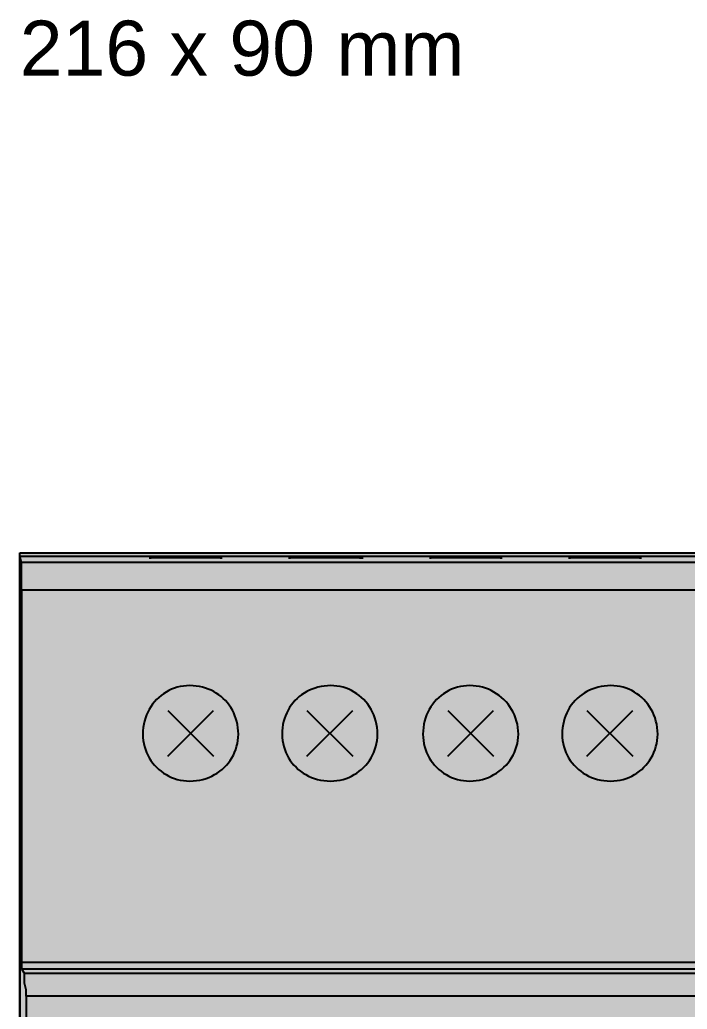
# Model space of a CAD drawing. Header units: millimetres. Extents: x 0 to 966, y -664 to 90.
# Drawn here: x 500 to 536.4, y -454.9 to -401 of the extents above; entities that cross this region are included whole.
import ezdxf

# ---------------------------------------------------------------- set-up
doc = ezdxf.new("R2010")
doc.units = ezdxf.units.MM
for name, color, linetype in [('HDL_BODY', 7, 'Continuous'), ('HDL_COLOUR', 7, 'Continuous'), ('HDL_DETAIL', 7, 'Continuous'), ('HDL_PRINT', 7, 'Continuous')]:
    doc.layers.add(name, color=color, linetype=linetype)
doc.styles.add('HDL_ARIAL', font='arial.ttf')

# ---------------------------------------------------------------- blocks, each defined once
blk = doc.blocks.new('M_DA6.10.1_FRONT')
at = {"layer": 'HDL_BODY', "true_color": 0x202126}
blk.add_hatch(color=250, dxfattribs=at).paths.add_polyline_path([(0, 0), (144, 0), (144, 90), (0, 90)])
at = {"layer": 'HDL_BODY', "true_color": 0x2a2a30}
blk.add_hatch(color=250, dxfattribs=at).paths.add_polyline_path([(0.4, 20.52), (143.6, 20.52), (143.6, 68.31), (0.4, 68.31)])
at = {"layer": 'HDL_COLOUR', "true_color": 0x1a332c}
for points in [[(11.905, 80.126), (11.899, 80.304), (11.883, 80.478), (11.857, 80.649), (11.82, 80.815), (11.774, 80.977), (11.718, 81.133), (11.653, 81.285), (11.579, 81.431), (11.496, 81.571), (11.405, 81.705), (11.307, 81.832), (11.2, 81.953), (11.086, 82.066), (10.966, 82.173), (10.838, 82.271), (10.704, 82.362), (10.564, 82.445), (10.418, 82.519), (10.267, 82.584), (10.11, 82.64), (9.949, 82.686), (9.782, 82.723), (9.612, 82.749), (9.437, 82.765), (9.259, 82.771), (9.084, 82.765), (8.913, 82.747), (8.744, 82.718), (8.58, 82.679), (8.42, 82.629), (8.265, 82.568), (8.114, 82.498), (7.969, 82.418), (7.83, 82.329), (7.697, 82.231), (7.571, 82.125), (7.452, 82.011), (7.34, 81.888), (7.236, 81.758), (7.139, 81.622), (7.052, 81.478), (6.973, 81.328), (6.903, 81.172), (6.844, 81.01), (6.794, 80.842), (6.754, 80.67), (6.726, 80.493), (6.708, 80.311), (6.702, 80.126), (6.708, 79.951), (6.726, 79.779), (6.754, 79.611), (6.794, 79.447), (6.844, 79.287), (6.903, 79.132), (6.973, 78.981), (7.052, 78.837), (7.139, 78.698), (7.236, 78.565), (7.34, 78.439), (7.452, 78.319), (7.571, 78.207), (7.697, 78.103), (7.83, 78.007), (7.969, 77.92), (8.114, 77.841), (8.265, 77.771), (8.42, 77.711), (8.58, 77.662), (8.744, 77.622), (8.913, 77.594), (9.084, 77.576), (9.259, 77.57), (9.445, 77.576), (9.626, 77.594), (9.803, 77.622), (9.976, 77.662), (10.143, 77.711), (10.305, 77.771), (10.461, 77.841), (10.611, 77.92), (10.755, 78.007), (10.892, 78.103), (11.022, 78.207), (11.144, 78.319), (11.259, 78.439), (11.365, 78.565), (11.463, 78.698), (11.552, 78.837), (11.632, 78.981), (11.702, 79.132), (11.763, 79.287), (11.813, 79.447), (11.853, 79.611), (11.881, 79.779), (11.899, 79.951), (11.905, 80.126)], [(19.489, 80.126), (19.483, 80.311), (19.465, 80.493), (19.436, 80.67), (19.397, 80.842), (19.347, 81.01), (19.287, 81.172), (19.218, 81.328), (19.139, 81.478), (19.051, 81.622), (18.955, 81.758), (18.851, 81.888), (18.739, 82.011), (18.62, 82.125), (18.493, 82.231), (18.36, 82.329), (18.221, 82.418), (18.076, 82.498), (17.926, 82.568), (17.771, 82.629), (17.61, 82.679), (17.446, 82.718), (17.278, 82.747), (17.106, 82.765), (16.931, 82.771), (16.753, 82.765), (16.579, 82.749), (16.408, 82.723), (16.242, 82.686), (16.08, 82.64), (15.924, 82.584), (15.772, 82.519), (15.626, 82.445), (15.486, 82.362), (15.352, 82.271), (15.225, 82.173), (15.104, 82.066), (14.99, 81.953), (14.884, 81.832), (14.785, 81.705), (14.694, 81.571), (14.612, 81.431), (14.538, 81.285), (14.473, 81.133), (14.417, 80.977), (14.37, 80.815), (14.334, 80.649), (14.307, 80.478), (14.291, 80.304), (14.286, 80.126), (14.292, 79.951), (14.309, 79.779), (14.338, 79.611), (14.378, 79.447), (14.428, 79.287), (14.488, 79.132), (14.559, 78.981), (14.638, 78.837), (14.727, 78.698), (14.825, 78.565), (14.932, 78.439), (15.046, 78.319), (15.169, 78.207), (15.298, 78.103), (15.435, 78.007), (15.579, 77.92), (15.729, 77.841), (15.885, 77.771), (16.047, 77.711), (16.215, 77.662), (16.387, 77.622), (16.564, 77.594), (16.746, 77.576), (16.931, 77.57), (17.106, 77.576), (17.278, 77.594), (17.446, 77.622), (17.61, 77.662), (17.771, 77.711), (17.926, 77.771), (18.076, 77.841), (18.221, 77.92), (18.36, 78.007), (18.493, 78.103), (18.62, 78.207), (18.739, 78.319), (18.851, 78.439), (18.955, 78.565), (19.051, 78.698), (19.139, 78.837), (19.218, 78.981), (19.287, 79.132), (19.347, 79.287), (19.397, 79.447), (19.436, 79.611), (19.465, 79.779), (19.483, 79.951), (19.489, 80.126)], [(27.16, 80.126), (27.154, 80.311), (27.135, 80.493), (27.104, 80.67), (27.062, 80.842), (27.009, 81.01), (26.945, 81.172), (26.871, 81.328), (26.788, 81.478), (26.695, 81.622), (26.594, 81.758), (26.484, 81.888), (26.366, 82.011), (26.242, 82.125), (26.11, 82.231), (25.972, 82.329), (25.828, 82.418), (25.678, 82.498), (25.523, 82.568), (25.364, 82.629), (25.201, 82.679), (25.034, 82.718), (24.863, 82.747), (24.69, 82.765), (24.515, 82.771), (24.34, 82.765), (24.168, 82.747), (24, 82.718), (23.836, 82.679), (23.675, 82.629), (23.52, 82.568), (23.37, 82.498), (23.225, 82.418), (23.086, 82.329), (22.953, 82.231), (22.826, 82.125), (22.707, 82.011), (22.595, 81.888), (22.491, 81.758), (22.395, 81.622), (22.307, 81.478), (22.228, 81.328), (22.159, 81.172), (22.099, 81.01), (22.049, 80.842), (22.01, 80.67), (21.981, 80.493), (21.963, 80.311), (21.957, 80.126), (21.963, 79.951), (21.981, 79.779), (22.01, 79.611), (22.049, 79.447), (22.099, 79.287), (22.159, 79.132), (22.228, 78.981), (22.307, 78.837), (22.395, 78.698), (22.491, 78.565), (22.595, 78.439), (22.707, 78.319), (22.826, 78.207), (22.953, 78.103), (23.086, 78.007), (23.225, 77.92), (23.37, 77.841), (23.52, 77.771), (23.675, 77.711), (23.836, 77.662), (24, 77.622), (24.168, 77.594), (24.34, 77.576), (24.515, 77.57), (24.69, 77.576), (24.863, 77.594), (25.034, 77.622), (25.201, 77.662), (25.364, 77.711), (25.523, 77.771), (25.678, 77.841), (25.828, 77.92), (25.972, 78.007), (26.11, 78.103), (26.242, 78.207), (26.366, 78.319), (26.484, 78.439), (26.594, 78.565), (26.695, 78.698), (26.788, 78.837), (26.871, 78.981), (26.945, 79.132), (27.009, 79.287), (27.062, 79.447), (27.104, 79.611), (27.135, 79.779), (27.154, 79.951), (27.16, 80.126)], [(34.745, 80.126), (34.739, 80.311), (34.721, 80.493), (34.693, 80.67), (34.653, 80.842), (34.603, 81.01), (34.544, 81.172), (34.474, 81.328), (34.395, 81.478), (34.308, 81.622), (34.211, 81.758), (34.107, 81.888), (33.995, 82.011), (33.876, 82.125), (33.749, 82.231), (33.616, 82.329), (33.477, 82.418), (33.332, 82.498), (33.182, 82.568), (33.026, 82.629), (32.866, 82.679), (32.701, 82.718), (32.533, 82.747), (32.36, 82.765), (32.185, 82.771), (32.007, 82.765), (31.833, 82.749), (31.663, 82.723), (31.497, 82.686), (31.336, 82.64), (31.179, 82.584), (31.028, 82.519), (30.882, 82.445), (30.742, 82.362), (30.608, 82.271), (30.481, 82.173), (30.36, 82.066), (30.247, 81.953), (30.14, 81.832), (30.042, 81.705), (29.951, 81.571), (29.868, 81.431), (29.794, 81.285), (29.729, 81.133), (29.674, 80.977), (29.627, 80.815), (29.591, 80.649), (29.564, 80.478), (29.548, 80.304), (29.542, 80.126), (29.548, 79.951), (29.566, 79.779), (29.595, 79.611), (29.634, 79.447), (29.684, 79.287), (29.745, 79.132), (29.815, 78.981), (29.895, 78.837), (29.984, 78.698), (30.082, 78.565), (30.188, 78.439), (30.302, 78.319), (30.425, 78.207), (30.554, 78.103), (30.691, 78.007), (30.835, 77.92), (30.985, 77.841), (31.141, 77.771), (31.302, 77.711), (31.47, 77.662), (31.642, 77.622), (31.819, 77.594), (32, 77.576), (32.185, 77.57), (32.36, 77.576), (32.533, 77.594), (32.701, 77.622), (32.866, 77.662), (33.026, 77.711), (33.182, 77.771), (33.332, 77.841), (33.477, 77.92), (33.616, 78.007), (33.749, 78.103), (33.876, 78.207), (33.995, 78.319), (34.107, 78.439), (34.211, 78.565), (34.308, 78.698), (34.395, 78.837), (34.474, 78.981), (34.544, 79.132), (34.603, 79.287), (34.653, 79.447), (34.693, 79.611), (34.721, 79.779), (34.739, 79.951), (34.745, 80.126)]]:
    blk.add_hatch(color=250, dxfattribs=at).paths.add_polyline_path(points)
at = {"layer": 'HDL_COLOUR', "true_color": 0x9ea4a8}
for points in [[(11.124, 80.17), (11.109, 80.408), (11.062, 80.642), (10.986, 80.867), (10.88, 81.081), (10.748, 81.278), (10.591, 81.457), (10.412, 81.614), (10.214, 81.747), (10, 81.852), (9.775, 81.929), (9.541, 81.975), (9.304, 81.991), (9.066, 81.975), (8.832, 81.929), (8.607, 81.852), (8.393, 81.747), (8.195, 81.614), (8.016, 81.457), (7.859, 81.278), (7.727, 81.081), (7.621, 80.867), (7.545, 80.642), (7.498, 80.408), (7.483, 80.17), (7.498, 79.933), (7.545, 79.699), (7.621, 79.474), (7.727, 79.26), (7.859, 79.062), (8.016, 78.883), (8.195, 78.726), (8.393, 78.594), (8.607, 78.489), (8.832, 78.412), (9.066, 78.366), (9.304, 78.35), (9.541, 78.366), (9.775, 78.412), (10, 78.489), (10.214, 78.594), (10.412, 78.726), (10.591, 78.883), (10.748, 79.062), (10.88, 79.26), (10.986, 79.474), (11.062, 79.699), (11.109, 79.933)], [(18.708, 80.17), (18.693, 80.408), (18.646, 80.642), (18.569, 80.867), (18.464, 81.081), (18.332, 81.278), (18.175, 81.457), (17.996, 81.614), (17.798, 81.747), (17.584, 81.852), (17.358, 81.929), (17.125, 81.975), (16.887, 81.991), (16.649, 81.975), (16.416, 81.929), (16.19, 81.852), (15.977, 81.747), (15.779, 81.614), (15.599, 81.457), (15.442, 81.278), (15.31, 81.081), (15.205, 80.867), (15.128, 80.642), (15.082, 80.408), (15.066, 80.17), (15.082, 79.933), (15.128, 79.699), (15.205, 79.474), (15.31, 79.26), (15.442, 79.062), (15.599, 78.883), (15.779, 78.726), (15.977, 78.594), (16.19, 78.489), (16.416, 78.412), (16.649, 78.366), (16.887, 78.35), (17.125, 78.366), (17.358, 78.412), (17.584, 78.489), (17.798, 78.594), (17.996, 78.726), (18.175, 78.883), (18.332, 79.062), (18.464, 79.26), (18.569, 79.474), (18.646, 79.699), (18.693, 79.933)], [(26.38, 80.17), (26.364, 80.408), (26.318, 80.642), (26.241, 80.867), (26.136, 81.081), (26.003, 81.278), (25.846, 81.457), (25.667, 81.614), (25.469, 81.747), (25.256, 81.852), (25.03, 81.929), (24.796, 81.975), (24.559, 81.991), (24.321, 81.975), (24.087, 81.929), (23.862, 81.852), (23.648, 81.747), (23.45, 81.614), (23.271, 81.457), (23.114, 81.278), (22.982, 81.081), (22.876, 80.867), (22.8, 80.642), (22.753, 80.408), (22.738, 80.17), (22.753, 79.933), (22.8, 79.699), (22.876, 79.474), (22.982, 79.26), (23.114, 79.062), (23.271, 78.883), (23.45, 78.726), (23.648, 78.594), (23.862, 78.489), (24.087, 78.412), (24.321, 78.366), (24.559, 78.35), (24.796, 78.366), (25.03, 78.412), (25.256, 78.489), (25.469, 78.594), (25.667, 78.726), (25.846, 78.883), (26.003, 79.062), (26.136, 79.26), (26.241, 79.474), (26.318, 79.699), (26.364, 79.933)], [(33.964, 80.17), (33.949, 80.408), (33.902, 80.642), (33.826, 80.867), (33.72, 81.081), (33.588, 81.278), (33.431, 81.457), (33.252, 81.614), (33.054, 81.747), (32.84, 81.852), (32.615, 81.929), (32.381, 81.975), (32.144, 81.991), (31.906, 81.975), (31.672, 81.929), (31.447, 81.852), (31.233, 81.747), (31.035, 81.614), (30.856, 81.457), (30.699, 81.278), (30.567, 81.081), (30.461, 80.867), (30.385, 80.642), (30.338, 80.408), (30.323, 80.17), (30.338, 79.933), (30.385, 79.699), (30.461, 79.474), (30.567, 79.26), (30.699, 79.062), (30.856, 78.883), (31.035, 78.726), (31.233, 78.594), (31.447, 78.489), (31.672, 78.412), (31.906, 78.366), (32.144, 78.35), (32.381, 78.366), (32.615, 78.412), (32.84, 78.489), (33.054, 78.594), (33.252, 78.726), (33.431, 78.883), (33.588, 79.062), (33.72, 79.26), (33.826, 79.474), (33.902, 79.699), (33.949, 79.933)]]:
    blk.add_hatch(color=253, dxfattribs=at).paths.add_polyline_path(points)
at = {"layer": 'HDL_PRINT', "true_color": 0xdee1e9}
for points in [[(13.953, 84.196), (11.219, 85.341), (11.288, 85.329), (9.259, 85.329), (9.436, 85.505), (9.436, 82.771), (9.083, 82.771), (9.083, 85.505), (9.259, 85.68), (11.288, 85.68), (11.356, 85.668), (14.089, 84.52), (13.953, 84.196)], [(14.55, 85.68), (16.931, 85.68), (17.108, 85.505), (17.108, 82.771), (16.755, 82.771), (16.755, 85.505), (16.931, 85.329), (14.55, 85.329), (14.55, 85.68)], [(29.208, 84.196), (26.475, 85.341), (26.543, 85.329), (24.515, 85.329), (24.691, 85.505), (24.691, 82.771), (24.338, 82.771), (24.338, 85.505), (24.515, 85.68), (26.543, 85.68), (26.611, 85.668), (29.345, 84.52), (29.208, 84.196)], [(29.804, 85.68), (32.185, 85.68), (32.364, 85.505), (32.364, 82.771), (32.01, 82.771), (32.01, 85.505), (32.185, 85.329), (29.804, 85.329), (29.804, 85.68)], [(9.7, 74.574), (9.348, 74.574), (9.348, 76.074), (9.289, 76.018), (9.23, 75.968), (9.171, 75.926), (9.112, 75.89), (9.054, 75.861), (8.995, 75.838), (8.936, 75.822), (8.877, 75.812), (8.819, 75.809), (8.819, 76.16), (8.855, 76.164), (8.898, 76.175), (8.946, 76.193), (8.995, 76.216), (9.044, 76.242), (9.091, 76.272), (9.134, 76.303), (9.171, 76.336), (9.209, 76.374), (9.247, 76.412), (9.285, 76.45), (9.322, 76.488), (9.36, 76.526), (9.398, 76.563), (9.436, 76.6), (9.7, 76.6), (9.7, 74.574)], [(12.169, 75.015), (13.051, 76.6), (14.021, 75.015), (12.169, 75.015)], [(17.548, 75.015), (17.548, 74.574), (16.226, 74.574), (16.23, 74.637), (16.24, 74.693), (16.254, 74.745), (16.27, 74.795), (16.286, 74.845), (16.3, 74.897), (16.31, 74.953), (16.314, 75.015), (16.346, 75.048), (16.385, 75.086), (16.428, 75.13), (16.476, 75.177), (16.527, 75.229), (16.582, 75.283), (16.638, 75.339), (16.696, 75.397), (16.755, 75.455), (16.813, 75.511), (16.87, 75.56), (16.925, 75.605), (16.974, 75.646), (17.019, 75.683), (17.055, 75.717), (17.083, 75.749), (17.101, 75.779), (17.108, 75.809), (17.14, 75.846), (17.164, 75.884), (17.179, 75.921), (17.189, 75.959), (17.194, 75.997), (17.195, 76.036), (17.196, 76.074), (17.195, 76.111), (17.192, 76.138), (17.185, 76.161), (17.17, 76.183), (17.145, 76.211), (17.108, 76.249), (17.101, 76.286), (17.081, 76.31), (17.052, 76.325), (17.016, 76.332), (16.975, 76.335), (16.931, 76.336), (16.887, 76.335), (16.846, 76.332), (16.81, 76.325), (16.781, 76.31), (16.762, 76.286), (16.755, 76.249), (16.722, 76.211), (16.699, 76.174), (16.683, 76.136), (16.673, 76.098), (16.669, 76.061), (16.667, 76.023), (16.667, 75.985), (16.226, 76.074), (16.255, 76.132), (16.285, 76.19), (16.314, 76.246), (16.343, 76.3), (16.373, 76.352), (16.402, 76.399), (16.431, 76.443), (16.461, 76.481), (16.49, 76.514), (16.527, 76.543), (16.572, 76.564), (16.622, 76.579), (16.678, 76.59), (16.737, 76.596), (16.8, 76.599), (16.865, 76.6), (16.931, 76.6), (16.997, 76.6), (17.062, 76.599), (17.125, 76.596), (17.185, 76.59), (17.24, 76.579), (17.291, 76.564), (17.335, 76.543), (17.372, 76.514), (17.425, 76.458), (17.465, 76.407), (17.496, 76.36), (17.518, 76.315), (17.533, 76.271), (17.542, 76.226), (17.546, 76.18), (17.548, 76.129), (17.548, 76.074), (17.548, 76.029), (17.548, 75.985), (17.548, 75.94), (17.548, 75.896), (17.548, 75.852), (17.548, 75.809), (17.516, 75.771), (17.49, 75.733), (17.47, 75.695), (17.451, 75.657), (17.43, 75.619), (17.405, 75.581), (17.372, 75.544), (17.343, 75.54), (17.318, 75.528), (17.296, 75.507), (17.273, 75.478), (17.245, 75.44), (17.211, 75.395), (17.166, 75.341), (17.108, 75.28), (17.07, 75.242), (17.032, 75.206), (16.994, 75.173), (16.956, 75.145), (16.919, 75.123), (16.881, 75.109), (16.843, 75.104), (16.843, 75.015), (17.548, 75.015)], [(23.809, 75.19), (24.25, 75.19), (24.251, 75.147), (24.254, 75.106), (24.261, 75.07), (24.276, 75.041), (24.301, 75.022), (24.338, 75.015), (24.345, 74.977), (24.364, 74.952), (24.393, 74.937), (24.43, 74.929), (24.471, 74.926), (24.515, 74.926), (24.559, 74.926), (24.6, 74.929), (24.636, 74.937), (24.665, 74.952), (24.684, 74.977), (24.691, 75.015), (24.724, 75.053), (24.747, 75.091), (24.763, 75.128), (24.772, 75.166), (24.777, 75.204), (24.779, 75.241), (24.779, 75.28), (24.779, 75.323), (24.776, 75.363), (24.768, 75.4), (24.753, 75.429), (24.728, 75.448), (24.691, 75.455), (24.684, 75.493), (24.665, 75.518), (24.636, 75.533), (24.6, 75.541), (24.559, 75.544), (24.515, 75.544), (24.505, 75.544), (24.478, 75.544), (24.439, 75.544), (24.391, 75.544), (24.338, 75.544), (24.426, 75.895), (24.47, 75.865), (24.512, 75.857), (24.548, 75.863), (24.577, 75.876), (24.596, 75.889), (24.603, 75.895), (24.64, 75.94), (24.665, 75.981), (24.68, 76.018), (24.688, 76.047), (24.691, 76.067), (24.691, 76.074), (24.691, 76.125), (24.691, 76.173), (24.691, 76.212), (24.691, 76.239), (24.691, 76.249), (24.647, 76.286), (24.606, 76.31), (24.57, 76.325), (24.541, 76.332), (24.522, 76.335), (24.515, 76.336), (24.471, 76.335), (24.43, 76.332), (24.393, 76.325), (24.364, 76.31), (24.345, 76.286), (24.338, 76.249), (24.301, 76.242), (24.276, 76.223), (24.261, 76.194), (24.254, 76.158), (24.251, 76.117), (24.25, 76.074), (23.897, 76.16), (23.902, 76.198), (23.915, 76.236), (23.932, 76.274), (23.951, 76.311), (23.968, 76.349), (23.981, 76.387), (23.986, 76.425), (24.023, 76.463), (24.051, 76.491), (24.074, 76.514), (24.097, 76.536), (24.124, 76.564), (24.162, 76.6), (24.205, 76.605), (24.255, 76.618), (24.31, 76.636), (24.367, 76.655), (24.422, 76.672), (24.472, 76.685), (24.515, 76.69), (24.581, 76.686), (24.646, 76.674), (24.709, 76.657), (24.768, 76.634), (24.824, 76.608), (24.874, 76.578), (24.919, 76.547), (24.956, 76.514), (24.989, 76.451), (25.02, 76.396), (25.05, 76.347), (25.077, 76.304), (25.099, 76.264), (25.117, 76.228), (25.128, 76.194), (25.132, 76.16), (25.129, 76.108), (25.121, 76.056), (25.106, 76.005), (25.084, 75.955), (25.055, 75.908), (25.018, 75.863), (24.972, 75.821), (24.917, 75.783), (24.853, 75.749), (24.779, 75.72), (24.841, 75.716), (24.896, 75.705), (24.945, 75.687), (24.989, 75.664), (25.028, 75.638), (25.064, 75.608), (25.099, 75.577), (25.132, 75.544), (25.137, 75.506), (25.15, 75.468), (25.167, 75.43), (25.186, 75.392), (25.203, 75.354), (25.215, 75.317), (25.22, 75.28), (25.217, 75.197), (25.207, 75.126), (25.191, 75.064), (25.168, 75.008), (25.139, 74.956), (25.103, 74.906), (25.06, 74.857), (25.011, 74.806), (24.956, 74.75), (24.919, 74.717), (24.874, 74.685), (24.824, 74.655), (24.768, 74.629), (24.709, 74.606), (24.646, 74.589), (24.581, 74.578), (24.515, 74.574), (24.449, 74.578), (24.384, 74.589), (24.321, 74.606), (24.261, 74.629), (24.206, 74.655), (24.155, 74.685), (24.111, 74.717), (24.074, 74.75), (24.021, 74.783), (23.979, 74.821), (23.946, 74.865), (23.92, 74.913), (23.898, 74.964), (23.878, 75.018), (23.858, 75.074), (23.836, 75.132), (23.809, 75.19)], [(27.425, 75.015), (28.306, 76.6), (29.277, 75.015), (27.425, 75.015)]]:
    blk.add_hatch(color=254, dxfattribs=at).paths.add_polyline_path(points)
h = blk.add_hatch(color=254, dxfattribs=at)
h.paths.add_polyline_path([(32.274, 74.574), (32.274, 75.015), (31.394, 75.015), (31.394, 75.366), (32.274, 76.6), (32.629, 76.6), (32.629, 75.366), (32.891, 75.366), (32.891, 75.015), (32.629, 75.015), (32.629, 74.574), (32.274, 74.574)])
h.paths.add_polyline_path([(32.274, 75.366), (32.274, 76.074), (31.745, 75.366), (32.274, 75.366)])
h = blk.add_hatch(color=254, dxfattribs=at)
h.paths.add_polyline_path([(14.198, 71.93), (13.757, 71.93), (13.58, 72.459), (12.61, 72.459), (12.434, 71.93), (11.993, 71.93), (12.875, 74.22), (13.316, 74.22), (14.198, 71.93)])
h.paths.add_polyline_path([(13.404, 72.81), (13.051, 73.694), (12.787, 72.81), (13.404, 72.81)])
h = blk.add_hatch(color=254, dxfattribs=at)
h.paths.add_polyline_path([(27.425, 74.22), (28.306, 74.22), (28.377, 74.22), (28.438, 74.22), (28.492, 74.22), (28.539, 74.22), (28.582, 74.22), (28.621, 74.22), (28.659, 74.22), (28.697, 74.216), (28.735, 74.203), (28.773, 74.187), (28.81, 74.168), (28.848, 74.151), (28.886, 74.139), (28.924, 74.134), (28.961, 74.096), (28.997, 74.058), (29.03, 74.02), (29.059, 73.982), (29.081, 73.944), (29.095, 73.907), (29.1, 73.869), (29.133, 73.864), (29.156, 73.848), (29.172, 73.82), (29.181, 73.783), (29.186, 73.734), (29.188, 73.675), (29.188, 73.605), (29.188, 73.567), (29.186, 73.529), (29.181, 73.491), (29.172, 73.453), (29.156, 73.416), (29.133, 73.378), (29.1, 73.34), (29.062, 73.302), (29.025, 73.266), (28.987, 73.233), (28.949, 73.205), (28.911, 73.184), (28.873, 73.169), (28.836, 73.164), (28.898, 73.135), (28.953, 73.111), (29.001, 73.092), (29.045, 73.075), (29.084, 73.058), (29.121, 73.039), (29.155, 73.015), (29.188, 72.986), (29.221, 72.916), (29.244, 72.855), (29.26, 72.802), (29.27, 72.755), (29.275, 72.713), (29.276, 72.673), (29.277, 72.635), (29.276, 72.565), (29.275, 72.503), (29.27, 72.45), (29.26, 72.402), (29.244, 72.359), (29.221, 72.319), (29.188, 72.281), (29.183, 72.244), (29.169, 72.208), (29.147, 72.175), (29.118, 72.147), (29.086, 72.125), (29.05, 72.11), (29.012, 72.105), (28.974, 72.073), (28.936, 72.048), (28.899, 72.028), (28.861, 72.009), (28.823, 71.988), (28.785, 71.963), (28.747, 71.93), (28.715, 71.93), (28.675, 71.93), (28.627, 71.93), (28.57, 71.93), (28.504, 71.93), (28.427, 71.93), (28.34, 71.93), (28.241, 71.93), (28.13, 71.93), (27.425, 71.93), (27.425, 74.22)])
h.paths.add_polyline_path([(27.866, 73.869), (27.866, 73.34), (28.13, 73.34), (28.201, 73.34), (28.262, 73.34), (28.315, 73.34), (28.362, 73.34), (28.405, 73.34), (28.445, 73.34), (28.483, 73.34), (28.52, 73.34), (28.548, 73.343), (28.571, 73.351), (28.594, 73.366), (28.622, 73.392), (28.659, 73.429), (28.696, 73.436), (28.721, 73.455), (28.736, 73.483), (28.744, 73.519), (28.747, 73.561), (28.747, 73.605), (28.747, 73.643), (28.744, 73.671), (28.736, 73.694), (28.721, 73.716), (28.696, 73.743), (28.659, 73.78), (28.652, 73.781), (28.633, 73.783), (28.604, 73.791), (28.568, 73.807), (28.527, 73.832), (28.483, 73.869), (28.473, 73.869), (28.444, 73.869), (28.4, 73.869), (28.343, 73.869), (28.277, 73.869), (28.205, 73.869), (28.13, 73.869), (27.866, 73.869)])
h.paths.add_polyline_path([(27.866, 72.9), (27.866, 72.37), (28.306, 72.37), (28.357, 72.37), (28.414, 72.37), (28.472, 72.37), (28.522, 72.37), (28.558, 72.37), (28.571, 72.37), (28.615, 72.37), (28.656, 72.373), (28.692, 72.381), (28.721, 72.396), (28.741, 72.422), (28.747, 72.459), (28.754, 72.466), (28.77, 72.485), (28.792, 72.514), (28.813, 72.55), (28.829, 72.591), (28.836, 72.635), (28.835, 72.673), (28.832, 72.701), (28.825, 72.724), (28.809, 72.746), (28.785, 72.774), (28.747, 72.81), (28.659, 72.9), (28.622, 72.9), (28.578, 72.9), (28.527, 72.9), (28.472, 72.9), (28.412, 72.9), (28.349, 72.9), (28.284, 72.9), (28.218, 72.9), (27.866, 72.9)])
at = {"layer": 'HDL_DETAIL', "color": 251, "true_color": 0x52555c}
for points in [[(0, 90), (144, 90), (144, 0), (0, 0), (0, 90)], [(0, 89.824), (0, 89.824)], [(0, 89.824), (0, 89.824)], [(0, 89.824), (0, 89.824)], [(0.089, 89.47), (0.089, 89.47)], [(0.089, 89.47), (0.089, 89.47)], [(0.089, 87.974), (0.089, 87.974)], [(0.089, 87.974), (0.089, 87.974)], [(11.905, 80.126), (11.899, 80.304), (11.883, 80.478), (11.857, 80.649), (11.82, 80.815), (11.774, 80.977), (11.718, 81.133), (11.653, 81.285), (11.579, 81.431), (11.496, 81.571), (11.405, 81.705), (11.307, 81.832), (11.2, 81.953), (11.086, 82.066), (10.966, 82.173), (10.838, 82.271), (10.704, 82.362), (10.564, 82.445), (10.418, 82.519), (10.267, 82.584), (10.11, 82.64), (9.949, 82.686), (9.782, 82.723), (9.612, 82.749), (9.437, 82.765), (9.259, 82.771), (9.084, 82.765), (8.913, 82.747), (8.744, 82.718), (8.58, 82.679), (8.42, 82.629), (8.265, 82.568), (8.114, 82.498), (7.969, 82.418), (7.83, 82.329), (7.697, 82.231), (7.571, 82.125), (7.452, 82.011), (7.34, 81.888), (7.236, 81.758), (7.139, 81.622), (7.052, 81.478), (6.973, 81.328), (6.903, 81.172), (6.844, 81.01), (6.794, 80.842), (6.754, 80.67), (6.726, 80.493), (6.708, 80.311), (6.702, 80.126), (6.708, 79.951), (6.726, 79.779), (6.754, 79.611), (6.794, 79.447), (6.844, 79.287), (6.903, 79.132), (6.973, 78.981), (7.052, 78.837), (7.139, 78.698), (7.236, 78.565), (7.34, 78.439), (7.452, 78.319), (7.571, 78.207), (7.697, 78.103), (7.83, 78.007), (7.969, 77.92), (8.114, 77.841), (8.265, 77.771), (8.42, 77.711), (8.58, 77.662), (8.744, 77.622), (8.913, 77.594), (9.084, 77.576), (9.259, 77.57), (9.445, 77.576), (9.626, 77.594), (9.803, 77.622), (9.976, 77.662), (10.143, 77.711), (10.305, 77.771), (10.461, 77.841), (10.611, 77.92), (10.755, 78.007), (10.892, 78.103), (11.022, 78.207), (11.144, 78.319), (11.259, 78.439), (11.365, 78.565), (11.463, 78.698), (11.552, 78.837), (11.632, 78.981), (11.702, 79.132), (11.763, 79.287), (11.813, 79.447), (11.853, 79.611), (11.881, 79.779), (11.899, 79.951), (11.905, 80.126)], [(19.489, 80.126), (19.483, 80.311), (19.465, 80.493), (19.436, 80.67), (19.397, 80.842), (19.347, 81.01), (19.287, 81.172), (19.218, 81.328), (19.139, 81.478), (19.051, 81.622), (18.955, 81.758), (18.851, 81.888), (18.739, 82.011), (18.62, 82.125), (18.493, 82.231), (18.36, 82.329), (18.221, 82.418), (18.076, 82.498), (17.926, 82.568), (17.771, 82.629), (17.61, 82.679), (17.446, 82.718), (17.278, 82.747), (17.106, 82.765), (16.931, 82.771), (16.753, 82.765), (16.579, 82.749), (16.408, 82.723), (16.242, 82.686), (16.08, 82.64), (15.924, 82.584), (15.772, 82.519), (15.626, 82.445), (15.486, 82.362), (15.352, 82.271), (15.225, 82.173), (15.104, 82.066), (14.99, 81.953), (14.884, 81.832), (14.785, 81.705), (14.694, 81.571), (14.612, 81.431), (14.538, 81.285), (14.473, 81.133), (14.417, 80.977), (14.37, 80.815), (14.334, 80.649), (14.307, 80.478), (14.291, 80.304), (14.286, 80.126), (14.292, 79.951), (14.309, 79.779), (14.338, 79.611), (14.378, 79.447), (14.428, 79.287), (14.488, 79.132), (14.559, 78.981), (14.638, 78.837), (14.727, 78.698), (14.825, 78.565), (14.932, 78.439), (15.046, 78.319), (15.169, 78.207), (15.298, 78.103), (15.435, 78.007), (15.579, 77.92), (15.729, 77.841), (15.885, 77.771), (16.047, 77.711), (16.215, 77.662), (16.387, 77.622), (16.564, 77.594), (16.746, 77.576), (16.931, 77.57), (17.106, 77.576), (17.278, 77.594), (17.446, 77.622), (17.61, 77.662), (17.771, 77.711), (17.926, 77.771), (18.076, 77.841), (18.221, 77.92), (18.36, 78.007), (18.493, 78.103), (18.62, 78.207), (18.739, 78.319), (18.851, 78.439), (18.955, 78.565), (19.051, 78.698), (19.139, 78.837), (19.218, 78.981), (19.287, 79.132), (19.347, 79.287), (19.397, 79.447), (19.436, 79.611), (19.465, 79.779), (19.483, 79.951), (19.489, 80.126)], [(27.16, 80.126), (27.154, 80.311), (27.135, 80.493), (27.104, 80.67), (27.062, 80.842), (27.009, 81.01), (26.945, 81.172), (26.871, 81.328), (26.788, 81.478), (26.695, 81.622), (26.594, 81.758), (26.484, 81.888), (26.366, 82.011), (26.242, 82.125), (26.11, 82.231), (25.972, 82.329), (25.828, 82.418), (25.678, 82.498), (25.523, 82.568), (25.364, 82.629), (25.201, 82.679), (25.034, 82.718), (24.863, 82.747), (24.69, 82.765), (24.515, 82.771), (24.34, 82.765), (24.168, 82.747), (24, 82.718), (23.836, 82.679), (23.675, 82.629), (23.52, 82.568), (23.37, 82.498), (23.225, 82.418), (23.086, 82.329), (22.953, 82.231), (22.826, 82.125), (22.707, 82.011), (22.595, 81.888), (22.491, 81.758), (22.395, 81.622), (22.307, 81.478), (22.228, 81.328), (22.159, 81.172), (22.099, 81.01), (22.049, 80.842), (22.01, 80.67), (21.981, 80.493), (21.963, 80.311), (21.957, 80.126), (21.963, 79.951), (21.981, 79.779), (22.01, 79.611), (22.049, 79.447), (22.099, 79.287), (22.159, 79.132), (22.228, 78.981), (22.307, 78.837), (22.395, 78.698), (22.491, 78.565), (22.595, 78.439), (22.707, 78.319), (22.826, 78.207), (22.953, 78.103), (23.086, 78.007), (23.225, 77.92), (23.37, 77.841), (23.52, 77.771), (23.675, 77.711), (23.836, 77.662), (24, 77.622), (24.168, 77.594), (24.34, 77.576), (24.515, 77.57), (24.69, 77.576), (24.863, 77.594), (25.034, 77.622), (25.201, 77.662), (25.364, 77.711), (25.523, 77.771), (25.678, 77.841), (25.828, 77.92), (25.972, 78.007), (26.11, 78.103), (26.242, 78.207), (26.366, 78.319), (26.484, 78.439), (26.594, 78.565), (26.695, 78.698), (26.788, 78.837), (26.871, 78.981), (26.945, 79.132), (27.009, 79.287), (27.062, 79.447), (27.104, 79.611), (27.135, 79.779), (27.154, 79.951), (27.16, 80.126)], [(34.745, 80.126), (34.739, 80.311), (34.721, 80.493), (34.693, 80.67), (34.653, 80.842), (34.603, 81.01), (34.544, 81.172), (34.474, 81.328), (34.395, 81.478), (34.308, 81.622), (34.211, 81.758), (34.107, 81.888), (33.995, 82.011), (33.876, 82.125), (33.749, 82.231), (33.616, 82.329), (33.477, 82.418), (33.332, 82.498), (33.182, 82.568), (33.026, 82.629), (32.866, 82.679), (32.701, 82.718), (32.533, 82.747), (32.36, 82.765), (32.185, 82.771), (32.007, 82.765), (31.833, 82.749), (31.663, 82.723), (31.497, 82.686), (31.336, 82.64), (31.179, 82.584), (31.028, 82.519), (30.882, 82.445), (30.742, 82.362), (30.608, 82.271), (30.481, 82.173), (30.36, 82.066), (30.247, 81.953), (30.14, 81.832), (30.042, 81.705), (29.951, 81.571), (29.868, 81.431), (29.794, 81.285), (29.729, 81.133), (29.674, 80.977), (29.627, 80.815), (29.591, 80.649), (29.564, 80.478), (29.548, 80.304), (29.542, 80.126), (29.548, 79.951), (29.566, 79.779), (29.595, 79.611), (29.634, 79.447), (29.684, 79.287), (29.745, 79.132), (29.815, 78.981), (29.895, 78.837), (29.984, 78.698), (30.082, 78.565), (30.188, 78.439), (30.302, 78.319), (30.425, 78.207), (30.554, 78.103), (30.691, 78.007), (30.835, 77.92), (30.985, 77.841), (31.141, 77.771), (31.302, 77.711), (31.47, 77.662), (31.642, 77.622), (31.819, 77.594), (32, 77.576), (32.185, 77.57), (32.36, 77.576), (32.533, 77.594), (32.701, 77.622), (32.866, 77.662), (33.026, 77.711), (33.182, 77.771), (33.332, 77.841), (33.477, 77.92), (33.616, 78.007), (33.749, 78.103), (33.876, 78.207), (33.995, 78.319), (34.107, 78.439), (34.211, 78.565), (34.308, 78.698), (34.395, 78.837), (34.474, 78.981), (34.544, 79.132), (34.603, 79.287), (34.653, 79.447), (34.693, 79.611), (34.721, 79.779), (34.739, 79.951), (34.745, 80.126)], [(0, 79.245), (0, 79.245)], [(0, 79.245), (0, 79.245)], [(0, 79.245), (0, 79.245)], [(0, 79.245), (0, 79.245)], [(0, 79.245), (0, 79.245)], [(0, 79.245), (0, 79.245)], [(0, 79.245), (0, 79.245)], [(0, 79.245), (0, 79.245)], [(0, 79.245), (0, 79.245)], [(0, 79.245), (0, 79.245)], [(0, 79.245), (0, 79.245)], [(0, 79.245), (0, 79.245)], [(0, 79.245), (0, 79.245)], [(0, 79.245), (0, 79.245)], [(0, 79.245), (0, 79.245)], [(0, 79.245), (0, 79.245)], [(0, 79.245), (0, 79.245)], [(0, 79.245), (0, 79.245)], [(0, 79.245), (0, 79.245)], [(0, 79.245), (0, 79.245)], [(0, 79.245), (0, 79.245)], [(0, 79.245), (0, 79.245)], [(0, 79.245), (0, 79.245)], [(0, 79.245), (0, 79.245)], [(0, 77.306), (0, 77.306)], [(0, 75.104), (0, 75.104)], [(0, 75.104), (0, 75.104)], [(0, 75.104), (0, 75.104)], [(0, 75.104), (0, 75.104)], [(0, 75.104), (0, 75.104)], [(0, 75.104), (0, 75.104)], [(0, 75.104), (0, 75.104)], [(0, 75.104), (0, 75.104)], [(0, 75.104), (0, 75.104)], [(0, 75.104), (0, 75.104)], [(0, 75.104), (0, 75.104)], [(0, 75.104), (0, 75.104)], [(0, 75.104), (0, 75.104)], [(0, 75.104), (0, 75.104)], [(0, 75.104), (0, 75.104)], [(0, 75.104), (0, 75.104)], [(0, 75.104), (0, 75.104)], [(0, 75.104), (0, 75.104)], [(0, 75.104), (0, 75.104)], [(0, 75.104), (0, 75.104)], [(0, 75.104), (0, 75.104)], [(0, 75.104), (0, 75.104)], [(0, 75.104), (0, 75.104)], [(0, 75.104), (0, 75.104)], [(0, 75.104), (0, 75.104)], [(0, 74.839), (0, 74.839)], [(0, 74.839), (0, 74.839)], [(0, 74.839), (0, 74.839)], [(0, 74.839), (0, 74.839)], [(0, 74.839), (0, 74.839)], [(0, 74.839), (0, 74.839)], [(0, 74.839), (0, 74.839)], [(0, 74.839), (0, 74.839)], [(0, 74.839), (0, 74.839)], [(0, 74.839), (0, 74.839)], [(0, 74.839), (0, 74.839)], [(0, 74.839), (0, 74.839)], [(0, 74.839), (0, 74.839)], [(0, 74.839), (0, 74.839)], [(0, 74.839), (0, 74.839)], [(0, 74.839), (0, 74.839)], [(0, 74.839), (0, 74.839)], [(0, 74.839), (0, 74.839)], [(0, 74.839), (0, 74.839)], [(0, 74.839), (0, 74.839)], [(0, 74.839), (0, 74.839)], [(0, 74.839), (0, 74.839)], [(0, 74.839), (0, 74.839)], [(0, 74.839), (0, 74.839)], [(0, 74.839), (0, 74.839)], [(0, 68.845), (0, 68.845)], [(0, 68.845), (0, 68.845)], [(0, 68.845), (0, 68.845)], [(0, 68.845), (0, 68.845)], [(0, 68.845), (0, 68.845)], [(0, 68.845), (0, 68.845)], [(0, 68.845), (0, 68.845)], [(0, 68.845), (0, 68.845)], [(0, 68.845), (0, 68.845)], [(0, 68.845), (0, 68.845)], [(0, 68.845), (0, 68.845)], [(0, 68.845), (0, 68.845)], [(0, 68.845), (0, 68.845)], [(0, 68.845), (0, 68.845)], [(0, 68.845), (0, 68.845)], [(0, 68.845), (0, 68.845)], [(0, 68.845), (0, 68.845)], [(0, 68.845), (0, 68.845)], [(0, 68.845), (0, 68.845)], [(0, 68.845), (0, 68.845)], [(0, 68.845), (0, 68.845)], [(0, 68.845), (0, 68.845)], [(0, 68.845), (0, 68.845)], [(0, 68.845), (0, 68.845)], [(0, 68.845), (0, 68.845)], [(0, 68.58), (0, 68.58)], [(0, 68.58), (0, 68.58)], [(0, 68.58), (0, 68.58)], [(0, 68.58), (0, 68.58)], [(0, 68.58), (0, 68.58)], [(0, 68.58), (0, 68.58)], [(0, 68.58), (0, 68.58)], [(0, 68.58), (0, 68.58)], [(0, 68.58), (0, 68.58)], [(0, 68.58), (0, 68.58)], [(0, 68.58), (0, 68.58)], [(0, 68.58), (0, 68.58)], [(0, 68.58), (0, 68.58)], [(0, 68.58), (0, 68.58)], [(0, 68.58), (0, 68.58)], [(0, 68.58), (0, 68.58)], [(0, 68.58), (0, 68.58)], [(0, 68.58), (0, 68.58)], [(0, 68.58), (0, 68.58)], [(0, 68.58), (0, 68.58)], [(0, 68.58), (0, 68.58)], [(0, 68.58), (0, 68.58)], [(0, 68.58), (0, 68.58)], [(0, 68.58), (0, 68.58)], [(0, 68.58), (0, 68.58)], [(0, 67.697), (144, 67.697), (144, 22.302), (0, 22.302), (0, 67.697)], [(0.089, 67.345), (0.089, 67.345)], [(0.089, 67.345), (0.089, 67.345)], [(0.089, 67.345), (0.089, 67.345)], [(0.265, 67.08), (0.265, 67.08)], [(0.265, 67.08), (0.265, 67.08)], [(0, 66.375), (0, 66.375)], [(0.353, 65.846), (0.353, 65.846)]]:
    blk.add_lwpolyline(points, close=True, dxfattribs=at)
for points in [[(0, 89.824), (0, 79.245)], [(0, 89.824), (0, 79.245)], [(0, 89.824), (0, 79.245)], [(0, 89.824), (0, 79.245)], [(0, 89.824), (0, 79.245)], [(0, 89.824), (0, 79.245)], [(0, 89.824), (0, 79.245)], [(0, 89.824), (0, 79.245)], [(0, 89.824), (0, 79.245)], [(0, 89.824), (0, 79.245)], [(0, 89.824), (0, 79.245)], [(0, 89.824), (0, 79.245)], [(0, 89.824), (0, 79.245)], [(0, 89.824), (0, 79.245)], [(0, 89.824), (0, 79.245)], [(0, 89.824), (0, 79.245)], [(0, 89.824), (0, 79.245)], [(0, 89.824), (0, 79.245)], [(0, 89.824), (0, 79.245)], [(0, 89.824), (0, 79.245)], [(0, 89.824), (0, 79.245)], [(0, 89.824), (65.256, 89.824)], [(0, 89.824), (65.256, 89.824)], [(0, 89.824), (65.256, 89.824)], [(0, 89.824), (65.256, 89.824)], [(0, 89.824), (65.256, 89.824)], [(0, 89.824), (65.256, 89.824)], [(0, 89.824), (65.256, 89.824)], [(0, 89.824), (65.256, 89.824)], [(0, 89.824), (65.256, 89.824)], [(0, 89.824), (65.256, 89.824)], [(0, 89.824), (65.256, 89.824)], [(0, 89.824), (65.256, 89.824)], [(0, 89.824), (65.256, 89.824)], [(0, 89.824), (65.256, 89.824)], [(0, 89.824), (65.256, 89.824)], [(0, 89.824), (65.256, 89.824)], [(0, 89.824), (65.256, 89.824)], [(0, 89.824), (65.256, 89.824)], [(0, 89.824), (65.256, 89.824)], [(0, 89.824), (65.256, 89.824)], [(0, 89.824), (65.256, 89.824)], [(0.089, 89.47), (0, 89.824)], [(0.089, 89.47), (0, 89.824)], [(0.089, 89.47), (0, 89.824)], [(0.089, 89.47), (0, 89.824)], [(0.089, 89.47), (0, 89.824)], [(0.089, 89.47), (0, 89.824)], [(0.089, 89.47), (0, 89.824)], [(0.089, 89.47), (0, 89.824)], [(0.089, 89.47), (0, 89.824)], [(0.089, 89.47), (0, 89.824)], [(0.089, 89.47), (0, 89.824)], [(0.089, 89.47), (0, 89.824)], [(0.089, 89.47), (0, 89.824)], [(0.089, 89.47), (0, 89.824)], [(0.089, 89.47), (0, 89.824)], [(0.089, 89.47), (0, 89.824)], [(0.089, 89.47), (0, 89.824)], [(0.089, 89.47), (0, 89.824)], [(0.089, 89.47), (0, 89.824)], [(0.089, 89.47), (0, 89.824)], [(0.089, 89.47), (0, 89.824)], [(7.055, 89.735), (7.143, 89.735)], [(11.023, 89.735), (10.935, 89.735), (10.67, 89.735), (10.23, 89.735), (9.612, 89.735), (8.995, 89.735), (8.377, 89.735), (7.849, 89.735), (7.408, 89.735), (7.143, 89.735), (7.055, 89.735)], [(7.143, 89.735), (7.408, 89.824), (7.849, 89.824), (8.377, 89.824), (8.995, 89.824), (9.612, 89.824), (10.23, 89.824), (10.67, 89.824), (10.935, 89.735), (11.023, 89.735)], [(14.638, 89.735), (14.727, 89.735)], [(18.695, 89.735), (18.518, 89.735), (18.254, 89.735), (17.813, 89.735), (17.284, 89.735), (16.667, 89.735), (16.049, 89.735), (15.52, 89.735), (15.079, 89.735), (14.727, 89.735), (14.638, 89.735)], [(14.727, 89.735), (15.079, 89.824), (15.52, 89.824), (16.049, 89.824), (16.667, 89.824), (17.284, 89.824), (17.813, 89.824), (18.254, 89.824), (18.518, 89.735), (18.695, 89.735)], [(22.31, 89.735), (22.398, 89.735)], [(26.279, 89.735), (26.19, 89.735), (25.926, 89.735), (25.485, 89.735), (24.868, 89.735), (24.25, 89.735), (23.633, 89.735), (23.104, 89.735), (22.663, 89.735), (22.398, 89.735), (22.31, 89.735)], [(22.398, 89.735), (22.663, 89.824), (23.104, 89.824), (23.633, 89.824), (24.25, 89.824), (24.868, 89.824), (25.485, 89.824), (25.926, 89.824), (26.19, 89.735), (26.279, 89.735)], [(29.894, 89.735), (29.983, 89.735)], [(33.861, 89.735), (33.774, 89.735), (33.51, 89.735), (33.069, 89.735), (32.539, 89.735), (31.923, 89.735), (31.304, 89.735), (30.688, 89.735), (30.248, 89.735), (29.983, 89.735), (29.894, 89.735)], [(29.983, 89.735), (30.248, 89.824), (30.688, 89.824), (31.304, 89.824), (31.923, 89.824), (32.539, 89.824), (33.069, 89.824), (33.51, 89.824), (33.774, 89.735), (33.861, 89.735)], [(0.089, 87.974), (0.089, 88.414), (0.089, 88.855), (0.089, 89.206), (0.089, 89.384), (0.089, 89.47)], [(143.382, 89.47), (0.089, 89.47)], [(143.382, 89.47), (0.089, 89.47)], [(143.382, 89.47), (0.089, 89.47)], [(143.382, 89.47), (0.089, 89.47)], [(143.382, 89.47), (0.089, 89.47)], [(143.382, 89.47), (0.089, 89.47)], [(143.382, 89.47), (0.089, 89.47)], [(143.382, 89.47), (0.089, 89.47)], [(143.382, 89.47), (0.089, 89.47)], [(143.382, 89.47), (0.089, 89.47)], [(143.382, 89.47), (0.089, 89.47)], [(143.382, 89.47), (0.089, 89.47)], [(143.382, 89.47), (0.089, 89.47)], [(143.382, 89.47), (0.089, 89.47)], [(143.382, 89.47), (0.089, 89.47)], [(143.382, 89.47), (0.089, 89.47)], [(143.382, 89.47), (0.089, 89.47)], [(143.382, 89.47), (0.089, 89.47)], [(143.382, 89.47), (0.089, 89.47)], [(143.382, 89.47), (0.089, 89.47)], [(143.382, 89.47), (0.089, 89.47)], [(0.089, 87.974), (0.089, 67.345)], [(0.089, 87.974), (0.089, 67.345)], [(0.089, 87.974), (0.089, 67.345)], [(0.089, 87.974), (0.089, 67.345)], [(0.089, 87.974), (0.089, 67.345)], [(0.089, 87.974), (0.089, 67.345)], [(0.089, 87.974), (0.089, 67.345)], [(0.089, 87.974), (0.089, 67.345)], [(0.089, 87.974), (0.089, 67.345)], [(0.089, 87.974), (0.089, 67.345)], [(0.089, 87.974), (0.089, 67.345)], [(0.089, 87.974), (0.089, 67.345)], [(0.089, 87.974), (0.089, 67.345)], [(0.089, 87.974), (0.089, 67.345)], [(0.089, 87.974), (0.089, 67.345)], [(0.089, 87.974), (0.089, 67.345)], [(0.089, 87.974), (0.089, 67.345)], [(0.089, 87.974), (0.089, 67.345)], [(0.089, 87.974), (0.089, 67.345)], [(0.089, 87.974), (0.089, 67.345)], [(0.089, 87.974), (0.089, 67.345)], [(143.295, 87.974), (0.089, 87.974)], [(143.295, 87.974), (0.089, 87.974)], [(143.295, 87.974), (0.089, 87.974)], [(143.295, 87.974), (0.089, 87.974)], [(143.295, 87.974), (0.089, 87.974)], [(143.295, 87.974), (0.089, 87.974)], [(143.295, 87.974), (0.089, 87.974)], [(143.295, 87.974), (0.089, 87.974)], [(143.295, 87.974), (0.089, 87.974)], [(143.295, 87.974), (0.089, 87.974)], [(143.295, 87.974), (0.089, 87.974)], [(143.295, 87.974), (0.089, 87.974)], [(143.295, 87.974), (0.089, 87.974)], [(143.295, 87.974), (0.089, 87.974)], [(143.295, 87.974), (0.089, 87.974)], [(143.295, 87.974), (0.089, 87.974)], [(143.295, 87.974), (0.089, 87.974)], [(143.295, 87.974), (0.089, 87.974)], [(143.295, 87.974), (0.089, 87.974)], [(143.295, 87.974), (0.089, 87.974)], [(143.295, 87.974), (0.089, 87.974)], [(0, 79.245), (0, 79.159), (0, 78.894), (0, 78.454), (0, 77.924), (0, 77.306)], [(0, 77.306), (0, 75.104)], [(0, 77.306), (0, 75.104)], [(0, 77.306), (0, 75.104)], [(0, 77.306), (0, 75.104)], [(0, 77.306), (0, 75.104)], [(0, 77.306), (0, 75.104)], [(0, 77.306), (0, 75.104)], [(0, 77.306), (0, 75.104)], [(0, 77.306), (0, 75.104)], [(0, 77.306), (0, 75.104)], [(0, 77.306), (0, 75.104)], [(0, 77.306), (0, 75.104)], [(0, 77.306), (0, 75.104)], [(0, 77.306), (0, 75.104)], [(0, 77.306), (0, 75.104)], [(0, 77.306), (0, 75.104)], [(0, 77.306), (0, 75.104)], [(0, 77.306), (0, 75.104)], [(0, 77.306), (0, 75.104)], [(0, 77.306), (0, 75.104)], [(0, 77.306), (0, 75.104)], [(0, 75.104), (0, 68.58)], [(0, 75.104), (0, 68.58)], [(0, 75.104), (0, 68.58)], [(0, 75.104), (0, 68.58)], [(0, 75.104), (0, 68.58)], [(0, 75.104), (0, 68.58)], [(0, 75.104), (0, 68.58)], [(0, 75.104), (0, 68.58)], [(0, 75.104), (0, 68.58)], [(0, 75.104), (0, 68.58)], [(0, 75.104), (0, 68.58)], [(0, 75.104), (0, 68.58)], [(0, 75.104), (0, 68.58)], [(0, 75.104), (0, 68.58)], [(0, 75.104), (0, 68.58)], [(0, 75.104), (0, 68.58)], [(0, 75.104), (0, 68.58)], [(0, 75.104), (0, 68.58)], [(0, 75.104), (0, 68.58)], [(0, 75.104), (0, 68.58)], [(0, 75.104), (0, 68.58)], [(0, 74.839), (0, 68.845)], [(0, 74.839), (0, 68.845)], [(0, 74.839), (0, 68.845)], [(0, 74.839), (0, 68.845)], [(0, 74.839), (0, 68.845)], [(0, 74.839), (0, 68.845)], [(0, 74.839), (0, 68.845)], [(0, 74.839), (0, 68.845)], [(0, 74.839), (0, 68.845)], [(0, 74.839), (0, 68.845)], [(0, 74.839), (0, 68.845)], [(0, 74.839), (0, 68.845)], [(0, 74.839), (0, 68.845)], [(0, 74.839), (0, 68.845)], [(0, 74.839), (0, 68.845)], [(0, 74.839), (0, 68.845)], [(0, 74.839), (0, 68.845)], [(0, 74.839), (0, 68.845)], [(0, 74.839), (0, 68.845)], [(0, 74.839), (0, 68.845)], [(0, 74.839), (0, 68.845)], [(0, 68.845), (0, 74.839)], [(0, 68.845), (0, 74.839)], [(0, 68.845), (0, 74.839)], [(0, 68.845), (0, 74.839)], [(0, 68.845), (0, 74.839)], [(0, 68.845), (0, 74.839)], [(0, 68.845), (0, 74.839)], [(0, 68.845), (0, 74.839)], [(0, 68.845), (0, 74.839)], [(0, 68.845), (0, 74.839)], [(0, 68.845), (0, 74.839)], [(0, 68.845), (0, 74.839)], [(0, 68.845), (0, 74.839)], [(0, 68.845), (0, 74.839)], [(0, 68.845), (0, 74.839)], [(0, 68.845), (0, 74.839)], [(0, 68.845), (0, 74.839)], [(0, 68.845), (0, 74.839)], [(0, 68.845), (0, 74.839)], [(0, 68.845), (0, 74.839)], [(0, 68.845), (0, 74.839)], [(0, 68.58), (0, 66.375)], [(0, 68.58), (0, 66.375)], [(0, 68.58), (0, 66.375)], [(0, 68.58), (0, 66.375)], [(0, 68.58), (0, 66.375)], [(0, 68.58), (0, 66.375)], [(0, 68.58), (0, 66.375)], [(0, 68.58), (0, 66.375)], [(0, 68.58), (0, 66.375)], [(0, 68.58), (0, 66.375)], [(0, 68.58), (0, 66.375)], [(0, 68.58), (0, 66.375)], [(0, 68.58), (0, 66.375)], [(0, 68.58), (0, 66.375)], [(0, 68.58), (0, 66.375)], [(0, 68.58), (0, 66.375)], [(0, 68.58), (0, 66.375)], [(0, 68.58), (0, 66.375)], [(0, 68.58), (0, 66.375)], [(0, 68.58), (0, 66.375)], [(0, 68.58), (0, 66.375)], [(0.089, 67.345), (143.295, 67.345)], [(0.089, 67.345), (143.295, 67.345)], [(0.089, 67.345), (143.295, 67.345)], [(0.089, 67.345), (143.295, 67.345)], [(0.089, 67.345), (143.295, 67.345)], [(0.089, 67.345), (143.295, 67.345)], [(0.089, 67.345), (143.295, 67.345)], [(0.089, 67.345), (143.295, 67.345)], [(0.089, 67.345), (143.295, 67.345)], [(0.089, 67.345), (143.295, 67.345)], [(0.089, 67.345), (143.295, 67.345)], [(0.089, 67.345), (143.295, 67.345)], [(0.089, 67.345), (143.295, 67.345)], [(0.089, 67.345), (143.295, 67.345)], [(0.089, 67.345), (143.295, 67.345)], [(0.089, 67.345), (143.295, 67.345)], [(0.089, 67.345), (143.295, 67.345)], [(0.089, 67.345), (143.295, 67.345)], [(0.089, 67.345), (143.295, 67.345)], [(0.089, 67.345), (143.295, 67.345)], [(0.089, 67.345), (143.295, 67.345)], [(0.089, 67.345), (0.265, 67.08)], [(0.089, 67.345), (0.265, 67.08)], [(0.089, 67.345), (0.265, 67.08)], [(0.089, 67.345), (0.265, 67.08)], [(0.089, 67.345), (0.265, 67.08)], [(0.089, 67.345), (0.265, 67.08)], [(0.089, 67.345), (0.265, 67.08)], [(0.089, 67.345), (0.265, 67.08)], [(0.089, 67.345), (0.265, 67.08)], [(0.089, 67.345), (0.265, 67.08)], [(0.089, 67.345), (0.265, 67.08)], [(0.089, 67.345), (0.265, 67.08)], [(0.089, 67.345), (0.265, 67.08)], [(0.089, 67.345), (0.265, 67.08)], [(0.089, 67.345), (0.265, 67.08)], [(0.089, 67.345), (0.265, 67.08)], [(0.089, 67.345), (0.265, 67.08)], [(0.089, 67.345), (0.265, 67.08)], [(0.089, 67.345), (0.265, 67.08)], [(0.089, 67.345), (0.265, 67.08)], [(0.089, 67.345), (0.265, 67.08)], [(0.353, 65.846), (0.353, 66.2), (0.265, 66.554), (0.265, 66.905), (0.265, 67.08)], [(143.12, 67.08), (0.265, 67.08)], [(143.12, 67.08), (0.265, 67.08)], [(143.12, 67.08), (0.265, 67.08)], [(143.12, 67.08), (0.265, 67.08)], [(143.12, 67.08), (0.265, 67.08)], [(143.12, 67.08), (0.265, 67.08)], [(143.12, 67.08), (0.265, 67.08)], [(143.12, 67.08), (0.265, 67.08)], [(143.12, 67.08), (0.265, 67.08)], [(143.12, 67.08), (0.265, 67.08)], [(143.12, 67.08), (0.265, 67.08)], [(143.12, 67.08), (0.265, 67.08)], [(143.12, 67.08), (0.265, 67.08)], [(143.12, 67.08), (0.265, 67.08)], [(143.12, 67.08), (0.265, 67.08)], [(143.12, 67.08), (0.265, 67.08)], [(143.12, 67.08), (0.265, 67.08)], [(143.12, 67.08), (0.265, 67.08)], [(143.12, 67.08), (0.265, 67.08)], [(143.12, 67.08), (0.265, 67.08)], [(143.12, 67.08), (0.265, 67.08)], [(0, 66.375), (0, 65.76), (0, 65.23), (0, 64.79), (0, 64.525), (0, 64.436)], [(0.353, 65.846), (0.353, 54.389), (0.353, 43.016), (0.353, 31.559)], [(143.12, 65.846), (0.353, 65.846)], [(143.12, 65.846), (0.353, 65.846)], [(143.12, 65.846), (0.353, 65.846)], [(143.12, 65.846), (0.353, 65.846)], [(143.12, 65.846), (0.353, 65.846)], [(143.12, 65.846), (0.353, 65.846)], [(143.12, 65.846), (0.353, 65.846)], [(143.12, 65.846), (0.353, 65.846)], [(143.12, 65.846), (0.353, 65.846)], [(143.12, 65.846), (0.353, 65.846)], [(143.12, 65.846), (0.353, 65.846)], [(143.12, 65.846), (0.353, 65.846)], [(143.12, 65.846), (0.353, 65.846)], [(143.12, 65.846), (0.353, 65.846)], [(143.12, 65.846), (0.353, 65.846)], [(143.12, 65.846), (0.353, 65.846)], [(143.12, 65.846), (0.353, 65.846)], [(143.12, 65.846), (0.353, 65.846)], [(143.12, 65.846), (0.353, 65.846)], [(143.12, 65.846), (0.353, 65.846)], [(143.12, 65.846), (0.353, 65.846)]]:
    blk.add_lwpolyline(points, dxfattribs=at)
at = {"layer": 'HDL_DETAIL', "color": 250, "true_color": 0x25292b}
for points in [[(8.055, 78.922), (10.552, 81.419)], [(8.055, 81.419), (10.552, 78.922)], [(15.638, 78.922), (18.136, 81.419)], [(15.638, 81.419), (18.136, 78.922)], [(23.31, 78.922), (25.807, 81.419)], [(23.31, 81.419), (25.807, 78.922)], [(30.895, 78.922), (33.392, 81.419)], [(30.895, 81.419), (33.392, 78.922)]]:
    blk.add_lwpolyline(points, dxfattribs=at)

msp = doc.modelspace()

# ---------------------------------------------------------------- block references
msp.add_blockref('M_DA6.10.1_FRONT', (500, -520))

# ---------------------------------------------------------------- texts
at = {"color": 7, "style": 'HDL_ARIAL'}
msp.add_text('216 x 90 mm', height=3, dxfattribs=at).set_placement((500, -404))

doc.saveas('drawing.dxf')
